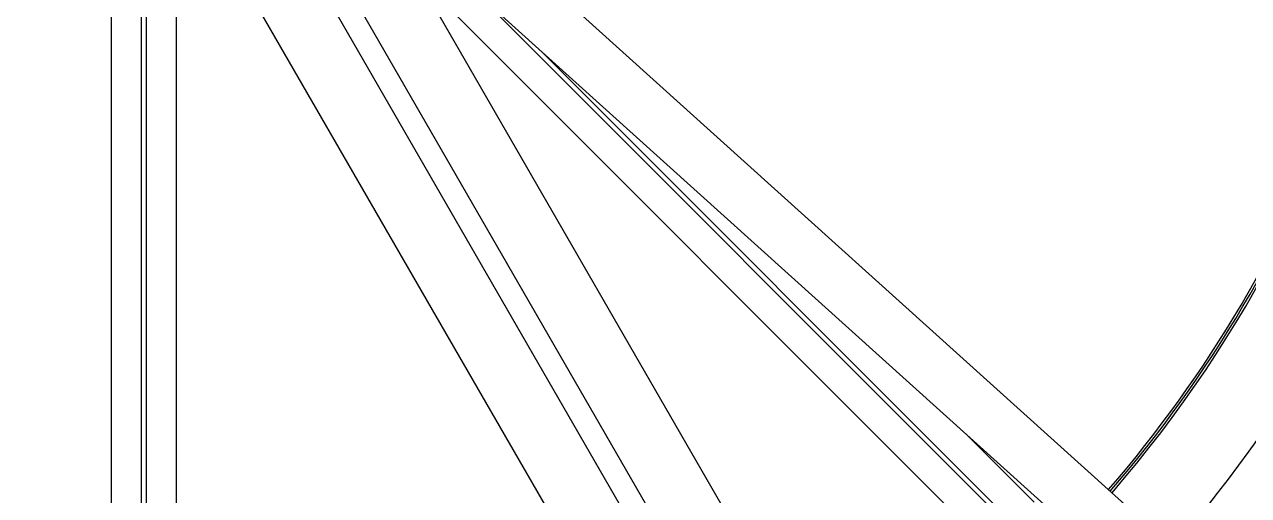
# Model space of a CAD drawing. Header units: metres. Extents: x 0 to 63075, y 0 to 44550.
# Drawn here: x 55330.3 to 55719.1, y 38752.9 to 38902.5 of the extents above; entities that cross this region are included whole.
import ezdxf

# ---------------------------------------------------------------- set-up
doc = ezdxf.new("R2010")
doc.units = ezdxf.units.M
doc.header["$LTSCALE"] = 75
for name, color, linetype in [('GSB', 7, 'Continuous'), ('ML6', 1, 'Continuous'), ('SDM', 7, 'Continuous'), ('SL1', 8, 'Continuous')]:
    doc.layers.add(name, color=color, linetype=linetype)
doc.styles.add('ROMANS', font='ROMANS.SHX')
doc.dimstyles.new('75___1-75', dxfattribs={"dimscale": 75, "dimtxt": 2.5, "dimasz": 2, "dimexe": 1.5, "dimexo": 1, "dimgap": 0.5, "dimtad": 1, "dimdec": 0, "dimzin": 12, "dimtxsty": 'ROMANS', "dimcen": 0, "dimclrd": 256, "dimclre": 256, "dimclrt": 3, "dimazin": 3, "dimtfac": 1, "dimtdec": 0, "dimtmove": 0, "dimatfit": 0, "dimfxl": 1, "dimlwd": -1, "dimlwe": -1, "dimarcsym": 0})

# ---------------------------------------------------------------- blocks, each defined once
blk = doc.blocks.new('A$C6bae614f')
at = {"layer": 'SL1'}
for p, q in [((382908.3, 34696.4), (385112.9, 32711.3)), ((385036.4, 32626.3), (382831.8, 34611.5)), ((384656.9, 32770.5), (383028.4, 34399.1)), ((383041, 34406.2), (384386.1, 32076.2)), ((382801.8, 32058.7), (382801.8, 34361.8)), ((382938.4, 34361.8), (382938.3, 32058.7)), ((382999.1, 34382.1), (384344.3, 32052.1)), ((382865.3, 31963.5), (382865.3, 34354)), ((382874.9, 34354), (382874.8, 31963.5)), ((383241.2, 34334.9), (384503.3, 32148.8)), ((382960.8, 34173), (384222.8, 31986.9)), ((384769.1, 32748.1), (383575, 33942.3)), ((383710.2, 33820.6), (384775.9, 32754.8)), ((384611.8, 33008.7), (384753.4, 32867.1))]:
    blk.add_line(p, q, dxfattribs=at)
for radius in [3000, 2990.5]:
    blk.add_circle((382870.1, 34654), radius, dxfattribs=at)
for radius, start, end in [(2705, 166.2755, 316.7875), (2705, 319.2087, 13.7207), (3000, 176.0693, 316.0879), (2700, 180.0486, 269.9476), (2695.2, 180.0487, 269.9475), (2695.2, 319.2131, 359.9475), (2700, 319.211, 359.9476), (3000, 319.9083, 349.4572), (2993.5, 319.9125, 344.4688), (2878.5, 319.1358, 342.789)]:
    blk.add_arc((382870.1, 34654), radius, start, end, dxfattribs=at)
blk = doc.blocks.new('zw$15D4')
at = {"layer": 'ML6', "xscale": 0.2502808837766805, "yscale": 0.2502808837766805, "zscale": 0.2502808837766805}
blk.add_blockref('A$C6bae614f', (-85544.74, -3177.34), dxfattribs=at)

msp = doc.modelspace()

# ---------------------------------------------------------------- block references
at = {"layer": 'GSB', "xscale": 0.6000000000000068, "yscale": 0.6000000000000068, "zscale": 0.6000000000000068}
msp.add_blockref('zw$15D4', (49200, 35721.63), dxfattribs=at)

# ---------------------------------------------------------------- leaders
at = {"layer": 'SDM'}
msp.add_leader([(52766.71, 37891.88), (59453.13, 42438.72), (62243.43, 42438.72)], dimstyle='75___1-75', override={"dimtad": 0}, dxfattribs=at)

doc.saveas('drawing.dxf')
